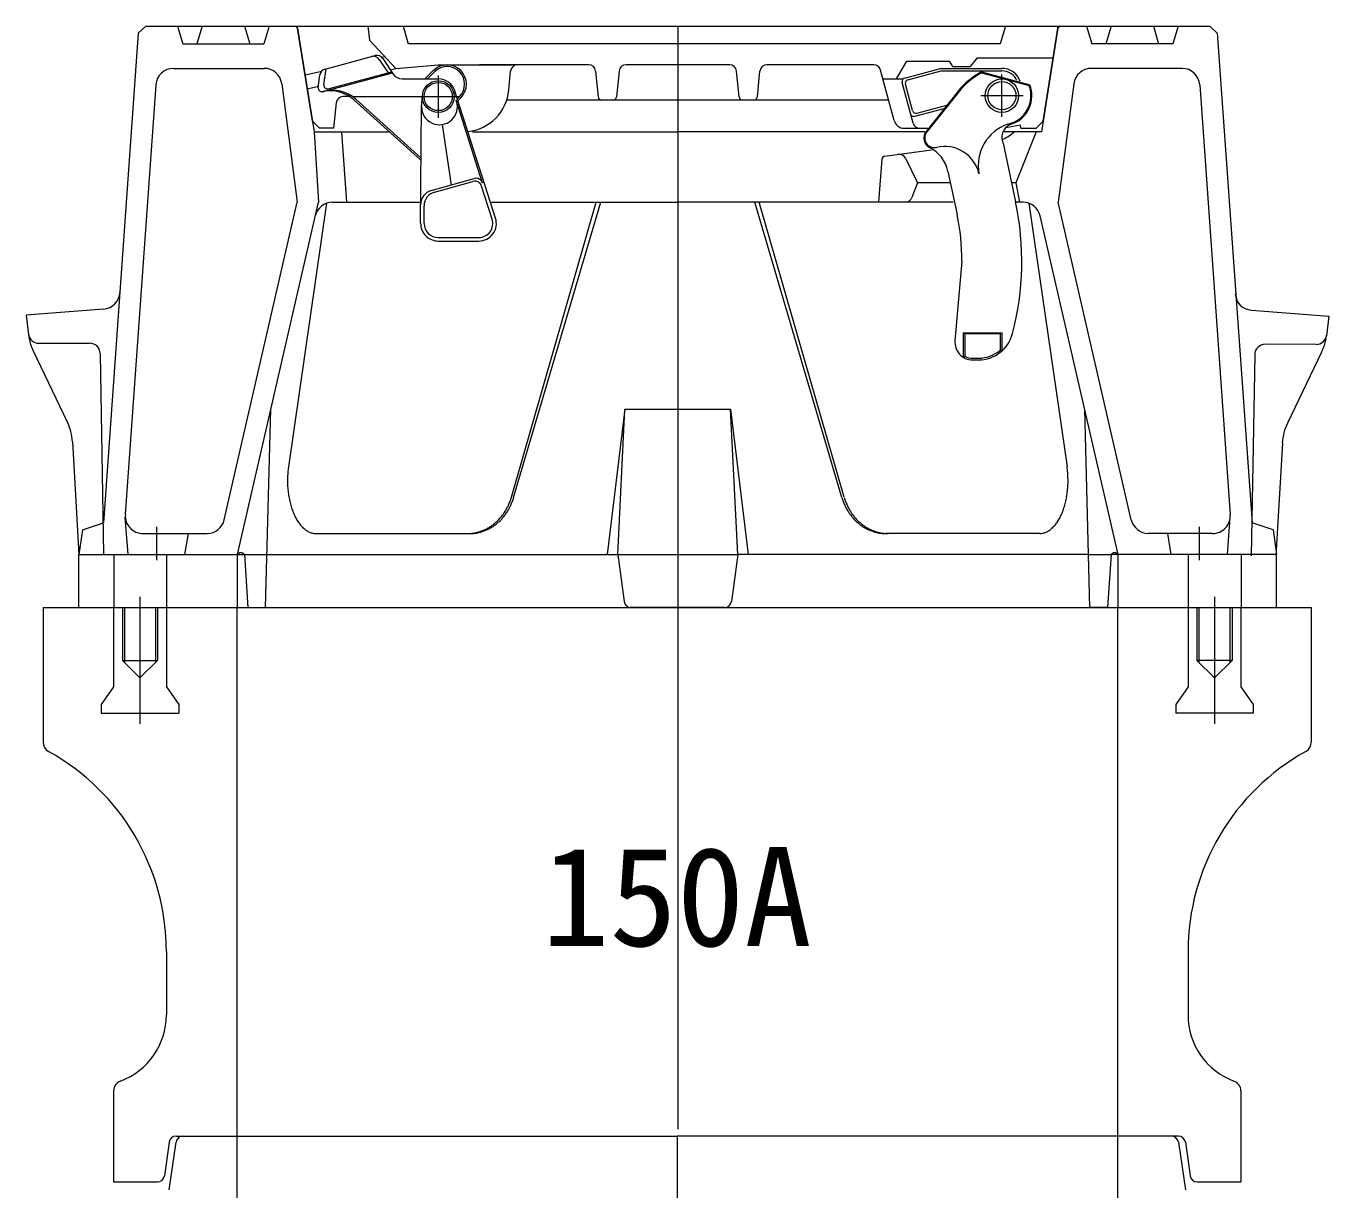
# Model space of a CAD drawing. Units: millimetres, scale not verified. Extents: x -6861 to 6861, y -3554 to 3095.
# Drawn here: x 5837.8 to 6207.6, y 790.5 to 1120.8 of the extents above; entities that cross this region are included whole.
import ezdxf
from ezdxf.enums import TextEntityAlignment as Align

# ---------------------------------------------------------------- set-up
doc = ezdxf.new("R2010")
doc.units = ezdxf.units.MM
doc.header["$LTSCALE"] = 20
doc.layers.add('0-3_TEMP', color=3, linetype='Continuous', lineweight=18)
doc.layers.add('0-4_細線', color=7, linetype='Continuous', lineweight=18)
doc.layers.add('0-7_注釈', color=1, linetype='Continuous')
doc.styles.add('ＭＳ ゴシック', font='')
doc.styles.get('ＭＳ ゴシック').set_extended_font_data('MS Gothic')

msp = doc.modelspace()

# ---------------------------------------------------------------- linework, layer by layer
at = {"layer": '0-3_TEMP'}
for p, q in [((6022.8, 1120.78), (6022.8, 955.78)), ((5874.8, 978.7), (5874.8, 969.25)), ((6170.8, 978.7), (6170.8, 969.25)), ((5899.8, 970.78), (5906.2, 970.78)), ((6005.8, 970.78), (6039.8, 970.78)), ((6022.8, 970.78), (6022.8, 807.78)), ((6139.4, 970.78), (6145.8, 970.78)), ((5870.14, 958.78), (5870.14, 922.78)), ((6175.14, 958.78), (6175.14, 922.78)), ((6022.64, 805.78), (6022.64, 492.78))]:
    msp.add_line(p, q, dxfattribs=at)
at = {"layer": '0-4_細線'}
for p, q in [((5869.65, 1118.78), (5871.8, 1120.78)), ((5871.8, 1120.78), (6173.8, 1120.78)), ((5880.8, 1120.78), (5882.3, 1115.78)), ((5887.8, 1120.78), (5886.3, 1115.78)), ((5899.8, 1120.78), (5901.3, 1115.78)), ((5906.8, 1120.78), (5905.3, 1115.78)), ((5914.3, 1120.78), (5914.89, 1120.18)), ((5919.07, 1093.78), (5914.8, 1120.78)), ((5934.8, 1120.78), (5935.3, 1116.78)), ((5944.8, 1120.78), (5946.3, 1115.78)), ((6115.8, 1120.78), (6114.3, 1115.78)), ((6126.52, 1093.78), (6130.8, 1120.78)), ((6131.3, 1120.78), (6130.7, 1120.18)), ((6138.8, 1120.78), (6140.3, 1115.78)), ((6145.8, 1120.78), (6144.3, 1115.78)), ((6157.8, 1120.78), (6159.3, 1115.78)), ((6164.8, 1120.78), (6163.3, 1115.78)), ((6175.94, 1118.78), (6173.8, 1120.78)), ((5869.65, 1118.78), (5859.8, 979.78)), ((5914.89, 1120.18), (5919.55, 1090.78)), ((6130.7, 1120.18), (6126.05, 1090.78)), ((6175.94, 1118.78), (6185.8, 979.78)), ((5882.3, 1115.78), (5905.3, 1115.78)), ((5935.3, 1116.78), (5942.8, 1108.78)), ((6114.3, 1115.78), (5946.3, 1115.78)), ((6163.3, 1115.78), (6140.3, 1115.78)), ((5922.68, 1108.59), (5936.9, 1112.4)), ((5938.07, 1111.3), (5940.57, 1107.52)), ((5938.77, 1111.95), (5939.63, 1112.15)), ((5939.09, 1111.57), (5942.03, 1107.12)), ((5942.8, 1108.78), (5954.8, 1109.78)), ((5954.8, 1109.78), (5975.65, 1109.78)), ((5997.49, 1109.78), (5966.47, 1109.78)), ((6037.49, 1109.78), (6008.11, 1109.78)), ((6078.44, 1109.78), (6048.11, 1109.78)), ((6099.8, 1110.78), (6100.8, 1109.28)), ((6107.8, 1111.78), (6105.8, 1109.28)), ((6107.8, 1111.78), (6129.37, 1111.78)), ((5879.62, 1108.78), (5905.41, 1108.78)), ((5916.99, 1106.92), (5921.73, 1108.02)), ((5920.73, 1103.29), (5921.22, 1106.93)), ((5921.85, 1102.16), (5941.78, 1107.5)), ((5922.35, 1104.07), (5922.96, 1108.67)), ((5923.6, 1102.97), (5941.59, 1107.79)), ((5941.18, 1108.4), (5942.8, 1108.78)), ((5953.41, 1108.17), (5951.02, 1105.78)), ((5951.73, 1105.78), (5953.76, 1107.81)), ((5954.8, 1106.78), (5954.8, 1094.78)), ((5974.84, 1102.64), (5975.3, 1107.95)), ((5999.48, 1107.98), (6000.21, 1100.68)), ((6006.12, 1107.98), (6005.39, 1100.68)), ((6040.21, 1100.68), (6039.48, 1107.98)), ((6045.39, 1100.68), (6046.12, 1107.98)), ((6084.2, 1094), (6080.37, 1108.29)), ((6087.19, 1106.04), (6097.42, 1108.78)), ((6088.11, 1105.5), (6097.52, 1108.03)), ((6097.42, 1108.78), (6114.8, 1108.78)), ((6097.52, 1108.03), (6114.8, 1108.03)), ((6100.8, 1109.28), (6105.8, 1109.28)), ((6108.99, 1107.76), (6109.02, 1107.49)), ((6108.99, 1107.76), (6122.73, 1104.08)), ((6109.02, 1107.49), (6122.54, 1103.87)), ((6114.8, 1095.03), (6114.8, 1107.03)), ((6165.97, 1108.78), (6140.18, 1108.78)), ((5874.63, 1104.13), (5865.98, 982.13)), ((5910.37, 1104.43), (5914.8, 1070.78)), ((5917.62, 1102.96), (5920.78, 1103.69)), ((5921.9, 1102.17), (5922.34, 1102.25)), ((5944.53, 1105.78), (5954.8, 1105.78)), ((5971.06, 1066.3), (5959.56, 1102.3)), ((6081.05, 1105.78), (6086.74, 1105.78)), ((6089.58, 1093.26), (6086.48, 1104.81)), ((6089.41, 1096.78), (6087.4, 1104.28)), ((6102.39, 1102.29), (6093.29, 1090.9)), ((6102.58, 1102.13), (6093.49, 1090.74)), ((6122.54, 1103.87), (6122.73, 1104.08)), ((6135.22, 1104.43), (6130.8, 1070.78)), ((6170.96, 1104.13), (6179.61, 982.13)), ((5925.83, 1098.99), (5925.07, 1091.78)), ((5929.44, 1100.78), (5927.76, 1100.78)), ((5949.8, 1082.78), (5930.83, 1099.85)), ((5931.31, 1100.78), (5949.48, 1100.78)), ((5949.94, 1083.32), (5931.41, 1100)), ((5948.8, 1100.78), (5960.8, 1100.78)), ((5950.05, 1097.73), (5950.31, 1101.12)), ((5967.41, 1076.18), (5959.89, 1099.74)), ((5960.24, 1100.15), (5960.83, 1100.74)), ((5960.42, 1099.62), (5961.19, 1100.39)), ((6082.65, 1099.78), (5974.25, 1099.78)), ((6108.8, 1101.03), (6120.8, 1101.03)), ((5949.8, 1064.81), (5950.05, 1097.73)), ((6090.1, 1095.18), (6098.38, 1097.4)), ((6090.63, 1096.07), (6099.16, 1098.36)), ((5919.07, 1093.78), (5921.07, 1091.78)), ((5919.07, 1093.78), (5921.07, 1091.78)), ((5919.07, 1093.78), (5921.07, 1091.78)), ((5919.07, 1093.78), (5921.07, 1091.78)), ((5925.07, 1091.78), (5921.07, 1091.78)), ((5958.6, 1075.59), (5956, 1092.85)), ((6087.1, 1091.78), (6093.82, 1091.78)), ((6115.9, 1091.99), (6120.09, 1092.78)), ((6120.2, 1091.78), (6120.09, 1092.78)), ((6120.2, 1091.78), (6124.52, 1091.78)), ((6124.52, 1091.78), (6126.52, 1093.78)), ((5919.55, 1090.78), (5920.8, 1070.78)), ((5919.55, 1090.78), (5940.67, 1090.78)), ((5927.3, 1090.78), (5928.8, 1070.78)), ((5964.49, 1090.78), (6022.8, 1090.78)), ((6092.96, 1090.78), (6022.8, 1090.78)), ((6115.14, 1087.56), (6118.69, 1070.87)), ((6126.05, 1090.78), (6115.44, 1090.78)), ((6124.55, 1090.78), (6118.8, 1076.28)), ((6081.6, 1083.88), (6094.79, 1085.65)), ((6080.73, 1082.97), (6079.8, 1070.78)), ((6087.43, 1083.27), (6090.8, 1076.28)), ((5952.76, 1074.07), (5964.97, 1077.5)), ((5953.72, 1073.63), (5964.66, 1076.7)), ((6090.8, 1076.28), (6089.28, 1072.09)), ((6100.13, 1076.28), (6090.8, 1076.28)), ((6099.47, 1079.55), (6102.06, 1067.33)), ((6118.8, 1076.28), (6117.78, 1076.28)), ((6118.8, 1076.28), (6119.8, 1070.78)), ((5970.11, 1065.99), (5967.11, 1075.38)), ((5894.07, 980.66), (5914.8, 1070.78)), ((5897.8, 970.78), (5920.8, 1070.78)), ((5923.12, 1070.5), (5912.3, 995.69)), ((5924.78, 1070.78), (5949.63, 1070.78)), ((5950.8, 1064.78), (5950.8, 1069.78)), ((5969.86, 1070.78), (6022.8, 1070.78)), ((5975.57, 987.09), (5999.66, 1070.78)), ((5976.21, 986.98), (6000.95, 1070.78)), ((6100.96, 1070.78), (6022.8, 1070.78)), ((6069.38, 986.98), (6044.65, 1070.78)), ((6070.03, 987.09), (6045.93, 1070.78)), ((6072.18, 1070.78), (6067.75, 1070.78)), ((6120.82, 1070.78), (6118.89, 1070.78)), ((6122.47, 1070.5), (6133.3, 995.69)), ((6151.52, 980.66), (6130.8, 1070.78)), ((6147.8, 970.78), (6125.69, 1066.9)), ((5954.8, 1060.78), (5966.3, 1060.78)), ((5954.8, 1059.78), (5966.3, 1059.78)), ((6103.46, 1054.03), (6101.49, 1031.46)), ((5859.82, 1040.45), (5837.8, 1038.78)), ((5837.8, 1038.78), (5838.49, 1033.2)), ((6104.3, 1033.53), (6103.8, 1033.76)), ((6103.8, 1033.76), (6114.8, 1033.76)), ((6103.8, 1033.76), (6103.8, 1026.8)), ((6104.3, 1033.53), (6114.3, 1033.53)), ((6104.3, 1033.53), (6104.3, 1027.08)), ((6114.3, 1033.53), (6114.8, 1033.76)), ((6114.3, 1033.53), (6114.3, 1028.79)), ((6114.8, 1033.76), (6114.8, 1028.56)), ((5839.85, 1028.57), (5849.51, 1008.45)), ((5841.45, 1030.78), (5855.85, 1030.78)), ((6114.3, 1028.79), (6114.8, 1028.56)), ((6203.98, 1030.44), (6189.58, 1030.46)), ((6205.57, 1028.23), (6195.87, 1008.13)), ((5858.85, 1027.83), (5859.8, 970.78)), ((6103.8, 1026.8), (6104.3, 1027.08)), ((6106.47, 1026.53), (6108.14, 1026.53)), ((6106.47, 1026.03), (6108.14, 1026.03)), ((6186.57, 1027.52), (6185.52, 970.47)), ((5905.8, 955.78), (5907.3, 1012.08)), ((6007.8, 1012.08), (6037.8, 1012.08)), ((6037.8, 1012.08), (6042.8, 970.78)), ((6039.8, 970.78), (6037.8, 1012.08)), ((6139.8, 955.78), (6138.3, 1012.08)), ((5850.97, 1002.82), (5852.8, 970.78)), ((6194.41, 1002.49), (6192.52, 970.46)), ((5866.8, 970.78), (5865.98, 981.39)), ((6178.8, 970.78), (6179.61, 981.39)), ((5853.8, 977.78), (5852.8, 970.78)), ((5853.8, 977.78), (5859.8, 979.78)), ((5870.97, 976.78), (5889.2, 976.78)), ((5883.8, 976.78), (5882.8, 970.78)), ((5920.06, 976.78), (5963.78, 976.78)), ((6125.53, 976.78), (6081.81, 976.78)), ((6174.63, 976.78), (6156.4, 976.78)), ((6161.8, 976.78), (6162.8, 970.78)), ((6191.8, 977.78), (6185.8, 979.78)), ((6191.8, 977.78), (6192.8, 970.78)), ((5852.8, 970.78), (5897.8, 970.78)), ((5852.8, 955.78), (5852.8, 970.78)), ((5862.8, 955.78), (5862.8, 970.78)), ((5877.8, 955.78), (5877.8, 970.78)), ((5897.8, 970.78), (5899.8, 970.78)), ((5897.8, 955.78), (5897.8, 970.78)), ((5899.8, 970.78), (5900.8, 955.78)), ((5906.2, 970.78), (6005.8, 970.78)), ((6005.8, 970.78), (6007.57, 957.51)), ((6039.8, 970.78), (6038.03, 957.51)), ((6139.4, 970.78), (6039.8, 970.78)), ((6145.8, 970.78), (6144.8, 955.78)), ((6147.8, 970.78), (6145.8, 970.78)), ((6192.8, 970.78), (6147.8, 970.78)), ((6147.8, 955.78), (6147.8, 970.78)), ((6167.8, 955.78), (6167.8, 970.78)), ((6182.8, 955.78), (6182.8, 970.78)), ((6192.8, 955.78), (6192.8, 970.78)), ((5842.64, 955.78), (6202.64, 955.78)), ((5842.64, 955.78), (5842.64, 917.57)), ((5862.64, 955.78), (5862.64, 933.28)), ((5865.14, 955.78), (5865.14, 940.78)), ((5865.74, 955.78), (5865.74, 940.18)), ((5874.54, 955.78), (5874.54, 940.18)), ((5877.64, 955.78), (5877.64, 933.28)), ((5897.64, 955.78), (5897.64, 805.78)), ((5900.8, 955.78), (5905.8, 955.78)), ((6036.05, 955.78), (6009.24, 955.78)), ((6144.8, 955.78), (6139.8, 955.78)), ((6147.64, 955.78), (6147.64, 805.78)), ((6167.64, 955.78), (6167.64, 933.28)), ((6170.14, 955.78), (6170.14, 940.78)), ((6170.74, 955.78), (6170.74, 940.18)), ((6179.54, 955.78), (6179.54, 940.18)), ((6180.14, 955.78), (6180.14, 940.78)), ((6182.64, 955.78), (6182.64, 933.28)), ((6202.64, 955.78), (6202.64, 917.57)), ((5865.14, 940.78), (5875.14, 940.78)), ((5865.14, 940.78), (5870.14, 935.78)), ((6170.14, 940.78), (6175.14, 935.78)), ((6180.14, 940.78), (6170.14, 940.78)), ((6180.14, 940.78), (6175.14, 935.78)), ((5862.64, 933.28), (5859.14, 928.28)), ((5877.64, 933.28), (5881.14, 928.28)), ((5859.14, 928.28), (5859.14, 925.78)), ((5859.14, 925.78), (5881.14, 925.78)), ((5881.14, 928.28), (5881.14, 925.78)), ((6186.14, 925.78), (6164.14, 925.78)), ((5877.64, 858.11), (5877.64, 840.14)), ((6167.64, 858.11), (6167.64, 840.14)), ((5862.64, 818.58), (5862.64, 805.78)), ((6182.64, 818.58), (6182.64, 805.78)), ((5862.64, 805.78), (5862.64, 792.78)), ((5878.4, 804.05), (5877.06, 794.5)), ((5878.39, 790.49), (5880.39, 804.07)), ((5880.38, 805.78), (6022.64, 805.78)), ((5897.64, 805.78), (5897.64, 505.78)), ((6164.9, 805.78), (6022.64, 805.78)), ((6147.64, 805.78), (6147.64, 505.78)), ((6164.89, 804.07), (6166.89, 790.49)), ((6166.88, 804.05), (6168.23, 794.5)), ((6182.64, 805.78), (6182.64, 792.78)), ((5862.64, 792.78), (5875.08, 792.78)), ((6170.21, 792.78), (6182.64, 792.78))]:
    msp.add_line(p, q, dxfattribs=at)
for points in [[(6084.91, 1105.78), (6087.8, 1110.78), (6099.8, 1110.78)], [(6185.62, 1040.14), (6207.64, 1038.43), (6206.94, 1032.86)], [(6005.8, 970.78), (6007.8, 1012.08), (6002.8, 970.78)], [(5875.14, 955.78), (5875.14, 940.78), (5870.14, 935.78)], [(6167.64, 933.28), (6164.14, 928.28), (6164.14, 925.78)], [(6182.64, 933.28), (6186.14, 928.28), (6186.14, 925.78)]]:
    msp.add_lwpolyline(points, dxfattribs=at)
for centre, radius in [((5954.8, 1100.78), 4.5), ((5954.8, 1100.78), 4), ((6114.8, 1101.03), 4.75), ((6114.8, 1101.03), 4)]:
    msp.add_circle(centre, radius, dxfattribs=at)
for centre, radius, start, end in [((5936.4, 1110.2), 2, 33.435, 105), ((5937.42, 1110.47), 2, 33.435, 105), ((5957.3, 1104.28), 5.5, 315, 135), ((5977.29, 1107.78), 2, 90, 175), ((5997.49, 1107.78), 2, 5.711, 90), ((6008.11, 1107.78), 2, 90, 174.289), ((6037.49, 1107.78), 2, 5.711, 90), ((6048.11, 1107.78), 2, 90, 174.289), ((6078.44, 1107.78), 2, 15, 90), ((5879.62, 1103.78), 5, 90, 175.943), ((5905.41, 1103.78), 5, 7.496, 90), ((5923.2, 1106.66), 2, 105, 172.38), ((5944.53, 1108.78), 3, 213.435, 270), ((5957.3, 1104.28), 5, 315, 135), ((6087.45, 1105.07), 1, 105, 195), ((6118.8, 1089.19), 21, 117.828, 141.396), ((6118.8, 1089.19), 20.75, 118.098, 141.396), ((6114.8, 1103.28), 5.5, 18.873, 90), ((6114.8, 1103.28), 4.75, 25.614, 90), ((6140.18, 1103.78), 5, 90, 172.504), ((6165.97, 1103.78), 5, 4.057, 90), ((5921.72, 1103.16), 1, 172.38, 285), ((5924.72, 1092.57), 10, 48.003, 105), ((5923.34, 1103.94), 1, 172.38, 285), ((5924.14, 1092.42), 10, 48.003, 100.392), ((5954.8, 1100.78), 5, 17.716, 90), ((5961.88, 1103.78), 13, 275.889, 355), ((6088.37, 1104.54), 1, 104.999, 195), ((6114.8, 1101.03), 8.25, 282.029, 20.153), ((6114.8, 1101.03), 8.5, 289.465, 21.032), ((5927.82, 1098.78), 2, 90, 173.991), ((5931.31, 1103.78), 3, 239.518, 270), ((5955.14, 1097.87), 5.09, 179.563, 17.716), ((6001.2, 1100.78), 1, 185.711, 270.001), ((6004.39, 1100.78), 1, 270, 354.289), ((6041.2, 1100.78), 1, 185.711, 270), ((6044.39, 1100.78), 1, 269.999, 354.289), ((6089.84, 1096.14), 1, 194.999, 285), ((6090.38, 1097.04), 1, 194.999, 285), ((6087.1, 1094.78), 3, 195, 270), ((6091.51, 1093.78), 2, 195, 270), ((6120.59, 1081.14), 12.5, 109.028, 190.412), ((6118.8, 1089.19), 4, 106.971, 204), ((6095.64, 1089.03), 3, 141.396, 242.755), ((6095.64, 1089.03), 2.75, 141.396, 283.399), ((6111.33, 1097.95), 10, 292.623, 314.134), ((6081.73, 1082.89), 1, 97.625, 175.601), ((6085.62, 1082.4), 2, 25.722, 97.625), ((6089.68, 1077.47), 10, 12, 62.755), ((6098.56, 1076.62), 10, 13.096, 103.289), ((5965.2, 1074.78), 2, 17.716, 105.689), ((5965.51, 1075.58), 2, 17.716, 105.689), ((5953.84, 1070.22), 4, 105.689, 179.563), ((5954.8, 1069.78), 4, 105.689, 180), ((5924.78, 1065.78), 5, 90, 167.047), ((6087.4, 1072.78), 2, 270, 340.017), ((6039.46, 1054.03), 81, 345.314, 12), ((6120.82, 1065.78), 5, 12.953, 90), ((5966.3, 1064.78), 5, 270, 17.716), ((5966.3, 1064.78), 4, 270, 17.716), ((6039.46, 1054.03), 64, 0, 12), ((5954.8, 1064.78), 5, 179.204, 270), ((5954.8, 1064.78), 4, 180, 270), ((5859.44, 1045.44), 5, 274.344, 355.943), ((6186.01, 1045.13), 5, 183.949, 265.548), ((5841.45, 1033.78), 3, 187.125, 270), ((5853.38, 1035.06), 15, 187.125, 205.641), ((6108.14, 1036.03), 10, 270, 345.314), ((6203.98, 1033.44), 3, 269.893, 352.768), ((6192.05, 1034.75), 15, 334.252, 352.768), ((5855.85, 1027.78), 3, 0.955, 90), ((6106.47, 1031.03), 5, 175, 270), ((6108.14, 1036.03), 9.5, 270, 310.388), ((6189.57, 1027.46), 3, 89.893, 178.938), ((6106.47, 1031.03), 4.5, 241.158, 270), ((5835.99, 1001.96), 15, 3.27, 25.641), ((6209.38, 1001.61), 15, 154.251, 176.622), ((5926.86, 993.2), 14.77, 170.3107, 176.8801), ((6118.73, 993.2), 14.77, 3.1189, 9.6883), ((5927.01, 991.62), 15, 177.4205, 183.9898), ((5926.98, 992.41), 14.95, 173.8928, 180.4621), ((6118.61, 992.41), 14.95, 359.5389, 6.1082), ((6118.59, 991.62), 15, 356.0092, 2.5785), ((5926.94, 990.82), 14.9, 180.9617, 187.5311), ((5926.79, 990.04), 14.66, 184.583, 191.1524), ((6118.8, 990.04), 14.66, 348.8466, 355.416), ((6118.65, 990.82), 14.9, 352.4699, 359.0393), ((5926.55, 989.28), 14.3, 188.3591, 194.9285), ((5926.22, 988.56), 13.81, 192.3687, 198.9381), ((5925.81, 987.88), 13.21, 196.7089, 203.2783), ((5961.55, 990.72), 14.43, 326.9882, 331.4482), ((5961.47, 990.84), 14.56, 331.1669, 335.627), ((5962.23, 990.72), 14.43, 326.9895, 331.4495), ((5961.4, 990.97), 14.67, 335.276, 339.736), ((5962.15, 990.84), 14.56, 331.1669, 335.627), ((5961.35, 991.11), 14.78, 339.3247, 343.7847), ((5962.08, 990.97), 14.67, 335.276, 339.736), ((5962.03, 991.11), 14.78, 339.3247, 343.7847), ((6083.57, 991.11), 14.78, 196.2168, 200.6768), ((6083.51, 990.97), 14.67, 200.2641, 204.7241), ((6084.25, 991.11), 14.78, 196.2154, 200.6754), ((6083.44, 990.84), 14.56, 204.3731, 208.8331), ((6084.19, 990.97), 14.67, 200.2641, 204.7241), ((6083.37, 990.72), 14.43, 208.5506, 213.0106), ((6084.12, 990.84), 14.56, 204.3731, 208.8331), ((6084.04, 990.72), 14.43, 208.5506, 213.0106), ((6119.78, 987.88), 13.21, 336.7206, 343.2899), ((6119.37, 988.56), 13.81, 341.063, 347.6323), ((6119.05, 989.28), 14.3, 345.0715, 351.6408), ((5870.97, 981.78), 5, 175.943, 270), ((5889.2, 981.78), 5, 270, 347.047), ((5925.33, 987.24), 12.52, 201.4968, 208.0661), ((5924.77, 986.67), 11.76, 206.8736, 213.443), ((5924.16, 986.17), 10.97, 213.0103, 219.5796), ((5961.95, 990.3), 13.86, 309.4439, 313.904), ((5962.63, 990.3), 13.86, 309.4439, 313.904), ((5961.84, 990.39), 14.01, 313.966, 318.4261), ((5962.51, 990.39), 14.01, 313.966, 318.4261), ((5961.73, 990.49), 14.15, 318.3946, 322.8546), ((5962.41, 990.49), 14.15, 318.3946, 322.8546), ((5961.64, 990.6), 14.3, 322.7347, 327.1947), ((5962.32, 990.6), 14.3, 322.7334, 327.1934), ((6083.28, 990.6), 14.3, 212.8066, 217.2667), ((6083.18, 990.49), 14.15, 217.1443, 221.6044), ((6083.96, 990.6), 14.3, 212.8066, 217.2667), ((6083.86, 990.49), 14.15, 217.1455, 221.6056), ((6083.08, 990.39), 14.01, 221.5752, 226.0352), ((6083.76, 990.39), 14.01, 221.574, 226.0341), ((6082.97, 990.3), 13.86, 226.0961, 230.5562), ((6083.65, 990.3), 13.86, 226.0961, 230.5562), ((6121.44, 986.17), 10.97, 320.4204, 326.9897), ((6120.82, 986.67), 11.76, 326.5581, 333.1274), ((6120.27, 987.24), 12.52, 331.9339, 338.5032), ((6156.4, 981.78), 5, 192.953, 270), ((6174.63, 981.78), 5, 270, 4.057), ((5923.49, 985.73), 10.18, 220.1042, 226.6735), ((5922.78, 985.38), 9.44, 228.3576, 234.9269), ((5922.03, 985.11), 8.8, 237.915, 244.4843), ((5921.25, 984.93), 8.33, 248.7655, 255.3348), ((5920.46, 984.84), 8.07, 260.6055, 267.1748), ((5963.03, 989.9), 13.13, 270.3185, 274.7786), ((5963.71, 989.9), 13.13, 270.3185, 274.7786), ((5962.88, 989.91), 13.15, 275.4061, 279.8662), ((5963.56, 989.91), 13.15, 275.4061, 279.8662), ((5962.74, 989.94), 13.2, 280.4664, 284.9264), ((5963.42, 989.94), 13.2, 280.466, 284.926), ((5962.6, 989.97), 13.27, 285.481, 289.941), ((5963.27, 989.97), 13.27, 285.4815, 289.9415), ((5962.46, 990.02), 13.36, 290.4359, 294.8959), ((5963.14, 990.02), 13.36, 290.4359, 294.8959), ((5962.32, 990.07), 13.47, 295.3184, 299.7784), ((5963, 990.07), 13.47, 295.3176, 299.7776), ((5962.19, 990.14), 13.59, 300.1171, 304.5772), ((5962.87, 990.14), 13.59, 300.118, 304.5781), ((5962.07, 990.21), 13.72, 304.8267, 309.2867), ((5962.74, 990.21), 13.72, 304.8267, 309.2867), ((6082.85, 990.21), 13.72, 230.7123, 235.1723), ((6083.53, 990.21), 13.72, 230.7133, 235.1733), ((6082.72, 990.14), 13.59, 235.4231, 239.8831), ((6083.4, 990.14), 13.59, 235.4222, 239.8822), ((6082.59, 990.07), 13.47, 240.2216, 244.6816), ((6083.27, 990.07), 13.47, 240.2224, 244.6824), ((6082.46, 990.02), 13.36, 245.1042, 249.5643), ((6083.14, 990.02), 13.36, 245.1042, 249.5643), ((6082.32, 989.97), 13.27, 250.0592, 254.5192), ((6083, 989.97), 13.27, 250.0587, 254.5187), ((6082.18, 989.94), 13.2, 255.0736, 259.5336), ((6082.86, 989.94), 13.2, 255.074, 259.534), ((6082.03, 989.91), 13.15, 260.1338, 264.5939), ((6082.71, 989.91), 13.15, 260.1336, 264.5936), ((6081.89, 989.9), 13.13, 265.2214, 269.6815), ((6082.57, 989.9), 13.13, 265.2215, 269.6815), ((6125.13, 984.84), 8.08, 272.8248, 279.3941), ((6124.34, 984.93), 8.33, 284.6659, 291.2353), ((6123.57, 985.11), 8.8, 295.5149, 302.0842), ((6122.82, 985.38), 9.44, 305.0739, 311.6433), ((6122.1, 985.73), 10.18, 313.3253, 319.8947), ((5898.8, 970.03), 1.25, 36.87, 143.13), ((6146.8, 970.03), 1.25, 36.87, 143.13), ((6009.55, 957.78), 2, 187.595, 270), ((6036.05, 957.78), 2, 270, 352.405), ((5845.64, 917.57), 3, 180, 240.968), ((6199.64, 917.57), 3, 299.032, 0), ((5812.64, 858.11), 65, 0, 60.968), ((6232.64, 858.11), 65, 119.032, 180), ((5857.64, 840.14), 20, 290.354, 0), ((6187.64, 840.14), 20, 180, 249.646), ((5865.64, 818.58), 3, 110.354, 180), ((6179.64, 818.58), 3, 0, 69.646), ((5880.38, 803.78), 2, 90, 172.001), ((5882.37, 803.78), 2, 90, 171.634), ((6162.91, 803.78), 2, 8.366, 90), ((6164.9, 803.78), 2, 7.999, 90), ((5875.08, 794.78), 2, 270, 352.001), ((6170.21, 794.78), 2, 187.999, 270)]:
    msp.add_arc(centre, radius, start, end, dxfattribs=at)

# ---------------------------------------------------------------- texts
at = {"layer": '0-7_注釈', "style": 'ＭＳ ゴシック'}
msp.add_text('150A', height=28.15, dxfattribs=at).set_placement((5984.24, 851.24), align=Align.BOTTOM_LEFT)

doc.saveas('drawing.dxf')
